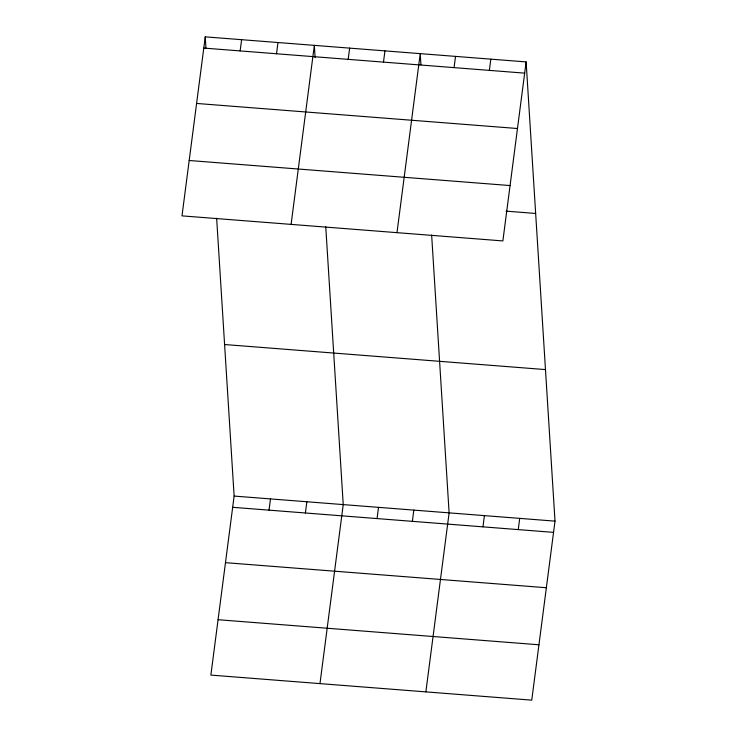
<?xml version="1.0" encoding="UTF-8"?>
<svg xmlns="http://www.w3.org/2000/svg" width="737" height="737" viewBox="0 0 737 737"><rect width="100%" height="100%" fill="white"/><g stroke="black" fill="none" stroke-linecap="round" stroke-linejoin="round"><path stroke-width="1.11" d="M205.245 36.85L181.993 215.867L502.874 240.925L526.126 61.908L205.245 36.85L205.945 47.997M240.151 50.917L241.607 39.687M276.522 53.764L277.978 42.534M216.65 218.244L234.126 496.075L210.874 675.092L531.755 700.15L555.007 521.133L526.126 61.908M291.097 224.389L314.34 45.372L315.114 57.624M269.033 510.142L270.497 498.912M348.177 59.356L349.642 48.126M305.404 512.98L306.859 501.75M383.48 62.111L384.935 50.881M319.978 683.614L343.23 504.596L325.754 226.766M396.985 232.662L420.228 53.644L420.938 64.782M377.068 518.581L378.523 507.351M454.066 67.629L455.53 56.399M412.361 521.335L413.816 510.105M489.368 70.384L490.824 59.153M425.866 691.877L449.119 512.86L431.642 235.029M482.956 526.844L484.412 515.624M518.249 529.608L519.705 518.378M203.79 48.08L524.661 73.138M196.595 103.447L517.475 128.514M189.188 160.5L510.059 185.558M506.052 211.141L535.652 213.454M224.601 344.529L545.472 369.587M234.126 496.075L555.007 521.133M232.671 507.305L553.551 532.363M225.476 562.672L546.357 587.73M218.069 619.716L538.95 644.783"/></g></svg>
